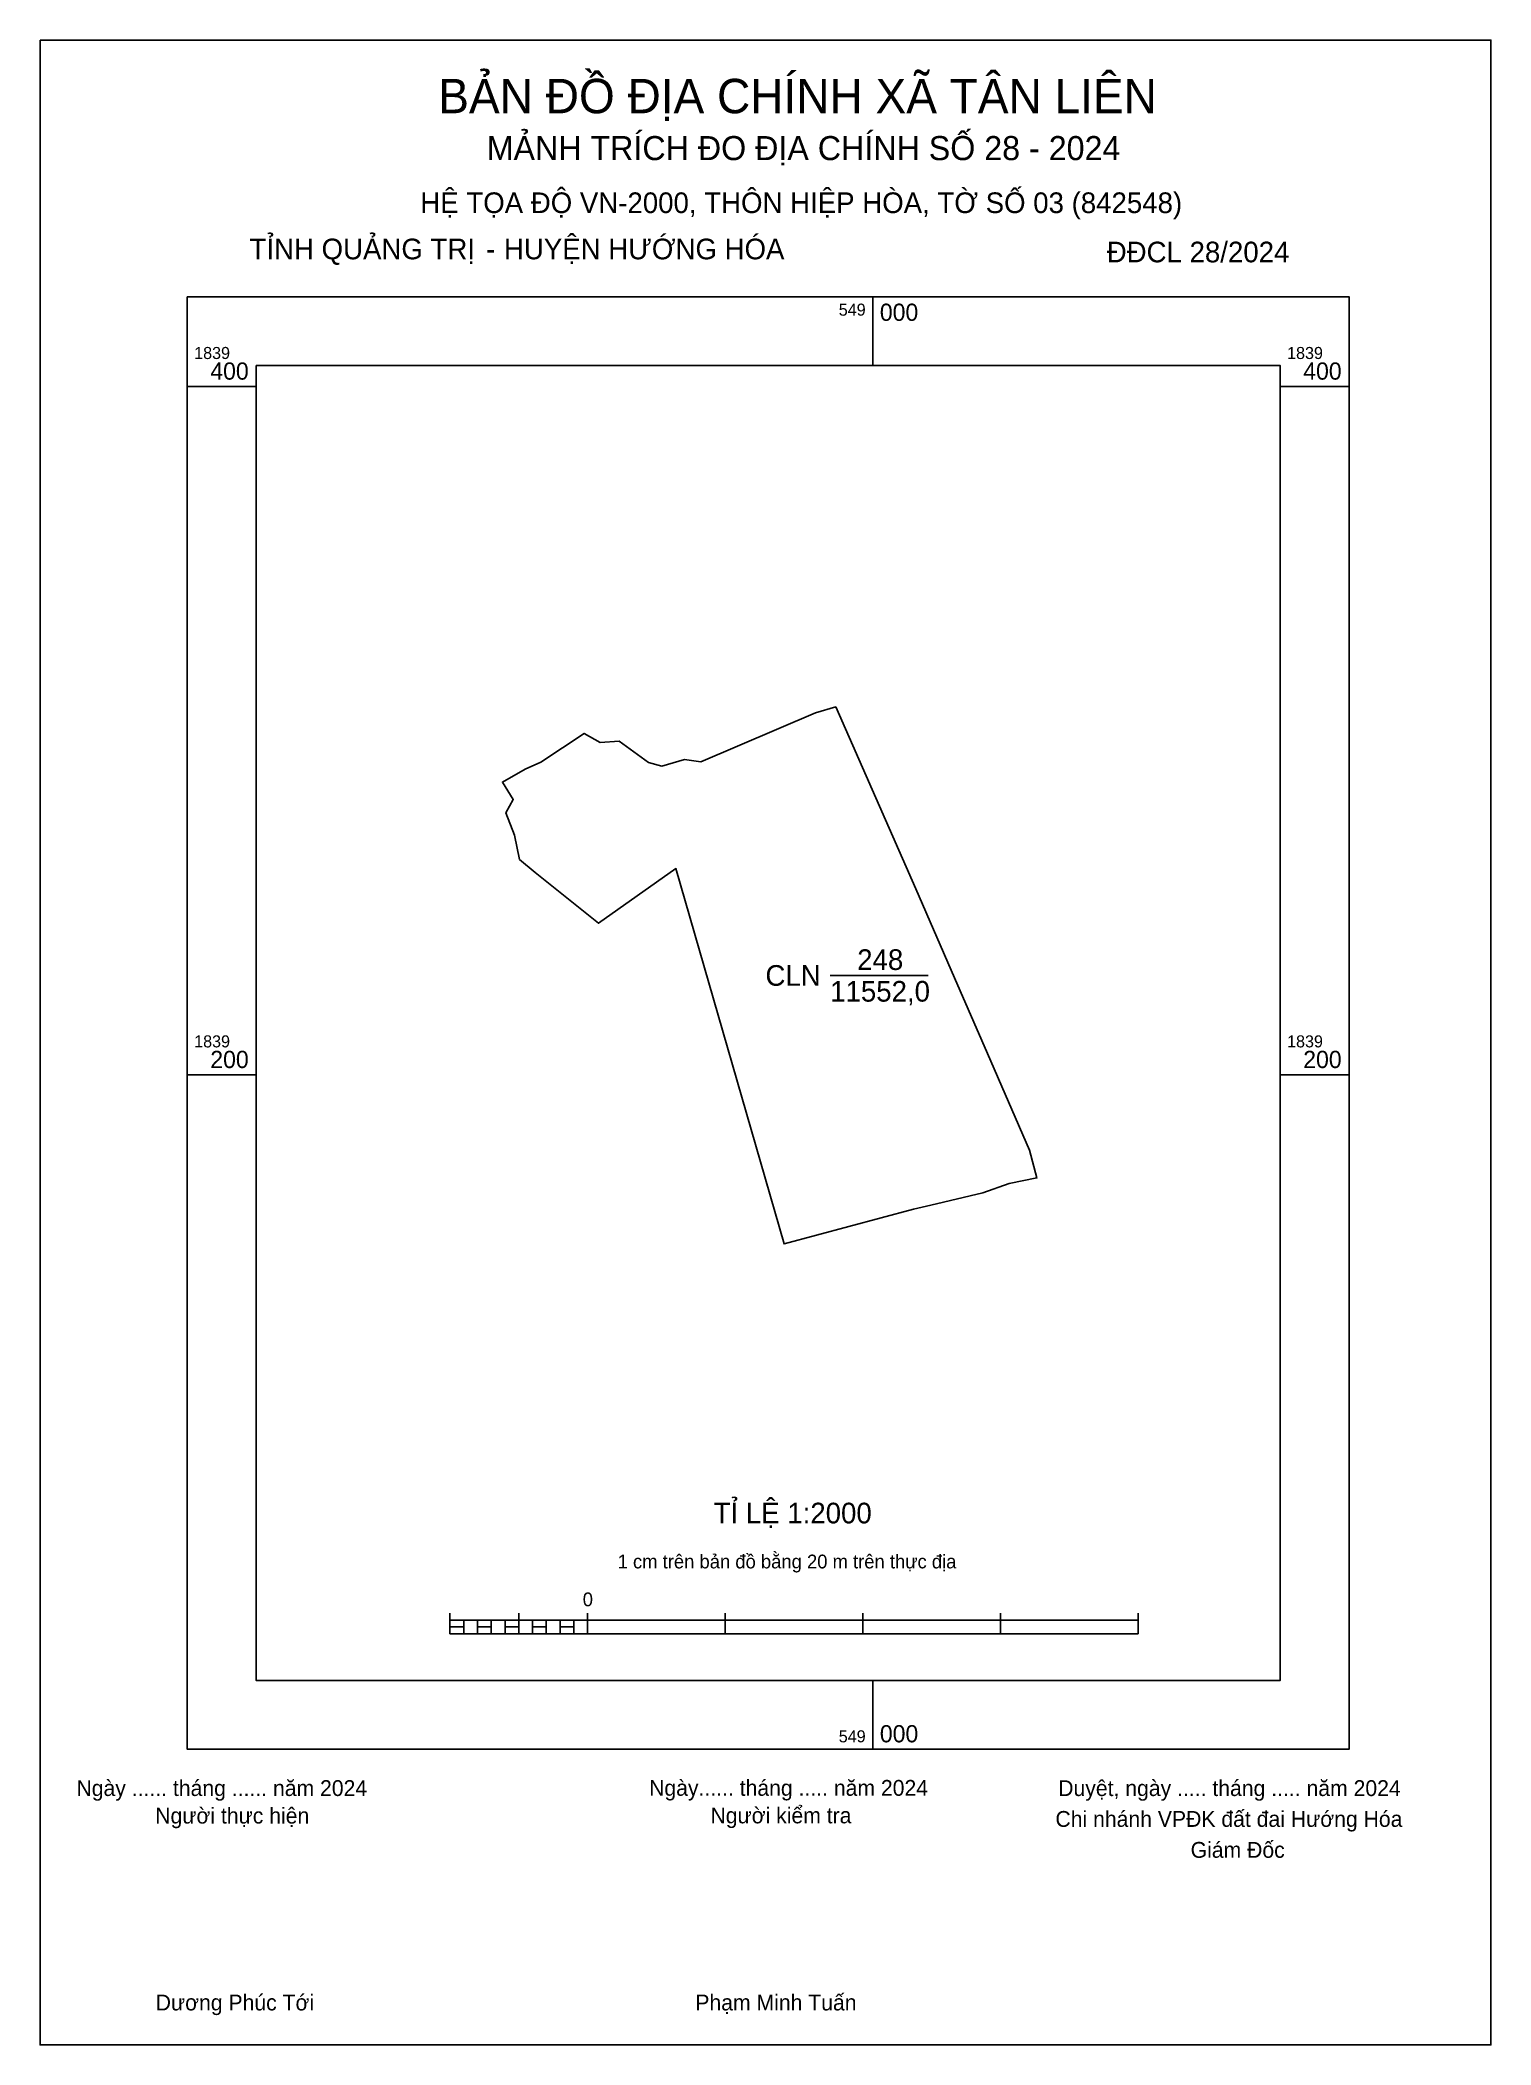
# Model space of a CAD drawing. Extents: x 548758 to 549180, y 1838918 to 1839501.
import ezdxf

# ---------------------------------------------------------------- set-up
doc = ezdxf.new("R2010")
doc.units = 0
for name, color, linetype in [('Level 1', 7, 'Continuous'), ('Level 10', 7, 'Continuous'), ('Level 13', 7, 'Continuous'), ('Level 2', 7, 'Continuous'), ('Level 6', 7, 'Continuous'), ('Level 62', 7, 'Continuous'), ('Level 63', 7, 'Continuous'), ('Level 9', 7, 'Continuous')]:
    doc.layers.add(name, color=color, linetype=linetype)

msp = doc.modelspace()

# ---------------------------------------------------------------- linework, layer by layer
at = {"layer": 'Level 1'}
for p, q in [((548758.01, 1839500.66), (548758.01, 1839500.66)), ((549179.54, 1838918.19), (549179.54, 1838918.19))]:
    msp.add_line(p, q, dxfattribs=at)
at = {"layer": 'Level 10'}
msp.add_lwpolyline([(548901.83, 1839258.82), (548897.3, 1839262.6), (548895.88, 1839269.69), (548893.34, 1839276.11), (548895.46, 1839280.07), (548892.32, 1839285.09), (548898.96, 1839288.87), (548903.54, 1839290.86), (548916.06, 1839299.21), (548920.7, 1839296.57), (548926.21, 1839296.98), (548934.75, 1839290.77), (548938.62, 1839289.73), (548945.21, 1839291.6), (548949.99, 1839290.92), (548983.26, 1839305.24), (548989.17, 1839306.9), (549012.45, 1839254.08), (549023.73, 1839228.19), (549033.31, 1839206.19), (549045.51, 1839178.18), (549047.63, 1839170.07), (549039.54, 1839168.46), (549031.93, 1839165.74), (549016.76, 1839162.15), (549011.77, 1839160.97), (548974.17, 1839150.91), (548942.72, 1839259.97), (548920.27, 1839244.09)], close=True, dxfattribs=at)
at = {"layer": 'Level 2'}
msp.add_lwpolyline([(548758, 1839500.66), (549179.53, 1839500.66), (549179.53, 1838918.19), (548758, 1838918.19)], close=True, dxfattribs=at)
at = {"layer": 'Level 62'}
msp.add_lwpolyline([(548820.77, 1839406.09), (549118.32, 1839406.09), (549118.32, 1839024.09), (548820.77, 1839024.09)], close=True, dxfattribs=at)
at = {"layer": 'Level 63'}
for p, q in [((548758, 1839490.66), (548758, 1839500.66)), ((548758, 1839500.66), (548768, 1839500.66)), ((548758, 1839490.66), (548758, 1839500.66)), ((548758, 1839500.66), (548768, 1839500.66)), ((549169.53, 1839500.66), (549179.53, 1839500.66)), ((549169.53, 1839500.66), (549179.53, 1839500.66)), ((549179.53, 1839500.66), (549179.53, 1839490.66)), ((549179.53, 1839500.66), (549179.53, 1839490.66)), ((548758, 1839490.66), (548758, 1839490.66)), ((548758, 1839490.66), (548758, 1839490.66)), ((549000, 1839426.09), (549000, 1839406.09)), ((548800.77, 1839400), (548820.77, 1839400)), ((549118.32, 1839400), (549138.32, 1839400)), ((548800.77, 1839200), (548820.77, 1839200)), ((549118.32, 1839200), (549138.32, 1839200)), ((548877.09, 1839043.63), (548877.09, 1839037.63)), ((548877.09, 1839041.63), (549077.09, 1839041.63)), ((548881.09, 1839041.63), (548881.09, 1839037.63)), ((548885.09, 1839041.63), (548885.09, 1839037.63)), ((548889.09, 1839041.63), (548889.09, 1839037.63)), ((548893.09, 1839041.63), (548893.09, 1839037.63)), ((548897.09, 1839043.63), (548897.09, 1839037.63)), ((548897.09, 1839041.63), (548897.09, 1839037.63)), ((548901.09, 1839041.63), (548901.09, 1839037.63)), ((548905.09, 1839041.63), (548905.09, 1839037.63)), ((548909.09, 1839041.63), (548909.09, 1839037.63)), ((548913.09, 1839041.63), (548913.09, 1839037.63)), ((548917.09, 1839043.63), (548917.09, 1839037.63)), ((548917.09, 1839041.63), (548917.09, 1839037.63)), ((548957.09, 1839043.63), (548957.09, 1839037.63)), ((548997.09, 1839043.63), (548997.09, 1839037.63)), ((549037.09, 1839043.63), (549037.09, 1839037.63)), ((549077.09, 1839043.63), (549077.09, 1839037.63)), ((548877.09, 1839037.63), (549077.09, 1839037.63)), ((549000, 1839024.09), (549000, 1839004.09)), ((548758, 1838918.19), (548758, 1838928.19)), ((548758, 1838918.19), (548758, 1838928.19)), ((549179.53, 1838928.19), (549179.53, 1838918.19)), ((549179.53, 1838928.19), (549179.53, 1838918.19)), ((548768, 1838918.19), (548758, 1838918.19)), ((548768, 1838918.19), (548758, 1838918.19)), ((549179.53, 1838918.19), (549169.53, 1838918.19)), ((549179.53, 1838918.19), (549169.53, 1838918.19))]:
    msp.add_line(p, q, dxfattribs=at)
for points in [[(548800.77, 1839426.09), (548800.77, 1839004.09), (549138.32, 1839004.09), (549138.32, 1839426.09)], [(548877.09, 1839039.63), (548881.09, 1839039.63), (548881.09, 1839037.63), (548877.09, 1839037.63)], [(548877.09, 1839039.63), (548881.09, 1839039.63), (548881.09, 1839037.63), (548877.09, 1839037.63)], [(548885.09, 1839039.63), (548889.09, 1839039.63), (548889.09, 1839037.63), (548885.09, 1839037.63)], [(548893.09, 1839039.63), (548897.09, 1839039.63), (548897.09, 1839037.63), (548893.09, 1839037.63)], [(548901.09, 1839039.63), (548905.09, 1839039.63), (548905.09, 1839037.63), (548901.09, 1839037.63)], [(548909.09, 1839039.63), (548913.09, 1839039.63), (548913.09, 1839037.63), (548909.09, 1839037.63)]]:
    msp.add_lwpolyline(points, close=True, dxfattribs=at)
at = {"layer": 'Level 9'}
msp.add_line((548987.55, 1839228.9), (549016.07, 1839228.9), dxfattribs=at)

# ---------------------------------------------------------------- texts
at = {"layer": 'Level 13'}
for s, p in [('248', (548995.41, 1839230.5)), ('CLN', (548968.76, 1839225.9)), ('11552,0', (548987.56, 1839221.3))]:
    msp.add_text(s, height=6, dxfattribs=at).set_placement(p)
at = {"layer": 'Level 6'}
for s, p in [('HỆ TỌA ÐỘ VN-2000, THÔN HIỆP HÒA, TỜ SỐ 03 (842548) ', (548868.48, 1839450.4)), ('TỈ LỆ 1:2000', (548953.7, 1839069.71))]:
    msp.add_text(s, height=6, dxfattribs=at).set_placement(p)
at = {"layer": 'Level 63'}
for s, height, p in [('BẢN ĐỒ ĐỊA CHÍNH XÃ TÂN LIÊN', 10, (548873.7, 1839479.4)), ('MẢNH TRÍCH ĐO ĐỊA CHÍNH SỐ 28 - 2024', 7, (548887.76, 1839465.78)), ('TỈNH QUẢNG TRỊ', 6, (548818.85, 1839436.97)), (' HUYỆN HƯỚNG HÓA', 6, (548890.55, 1839436.97)), ('-', 6, (548887.59, 1839436.97)), ('ĐĐCL 28/2024', 6, (549067.91, 1839436.09)), ('549', 3.5, (548990.06, 1839420.59)), ('000', 5, (549002, 1839419.09)), ('1839', 3.5, (548802.77, 1839408)), ('1839', 3.5, (549120.32, 1839408)), ('400', 5, (548807.46, 1839402)), ('400', 5, (549125.01, 1839402)), ('1839', 3.5, (548802.77, 1839208)), ('1839', 3.5, (549120.32, 1839208)), ('200', 5, (548807.46, 1839202)), ('200', 5, (549125.01, 1839202)), ('1 cm trên bản đồ bằng 20 m trên thực địa', 4, (548925.81, 1839056.63)), ('0', 4, (548915.67, 1839045.63)), ('549', 3.5, (548990.06, 1839006.09)), ('000', 5, (549002, 1839006.09)), ('Ngày ...... tháng ...... năm 2024', 4.6, (548768.57, 1838990.5)), ('Ngày...... tháng ..... năm 2024', 4.6, (548934.95, 1838990.56)), ('Duyệt, ngày ..... tháng ..... năm 2024', 4.6, (549053.82, 1838990.49)), ('Người thực hiện', 4.6, (548791.46, 1838982.5)), ('Người kiểm tra', 4.6, (548952.78, 1838982.56)), ('Chi nhánh VPĐK đất đai Hướng Hóa', 4.6, (549053.01, 1838981.54)), ('Giám Đốc', 4.6, (549092.29, 1838972.55)), ('Dương Phúc Tới', 4.6, (548791.59, 1838928.2)), ('Phạm Minh Tuấn', 4.6, (548948.38, 1838928.2))]:
    msp.add_text(s, height=height, dxfattribs=at).set_placement(p)

doc.saveas('drawing.dxf')
